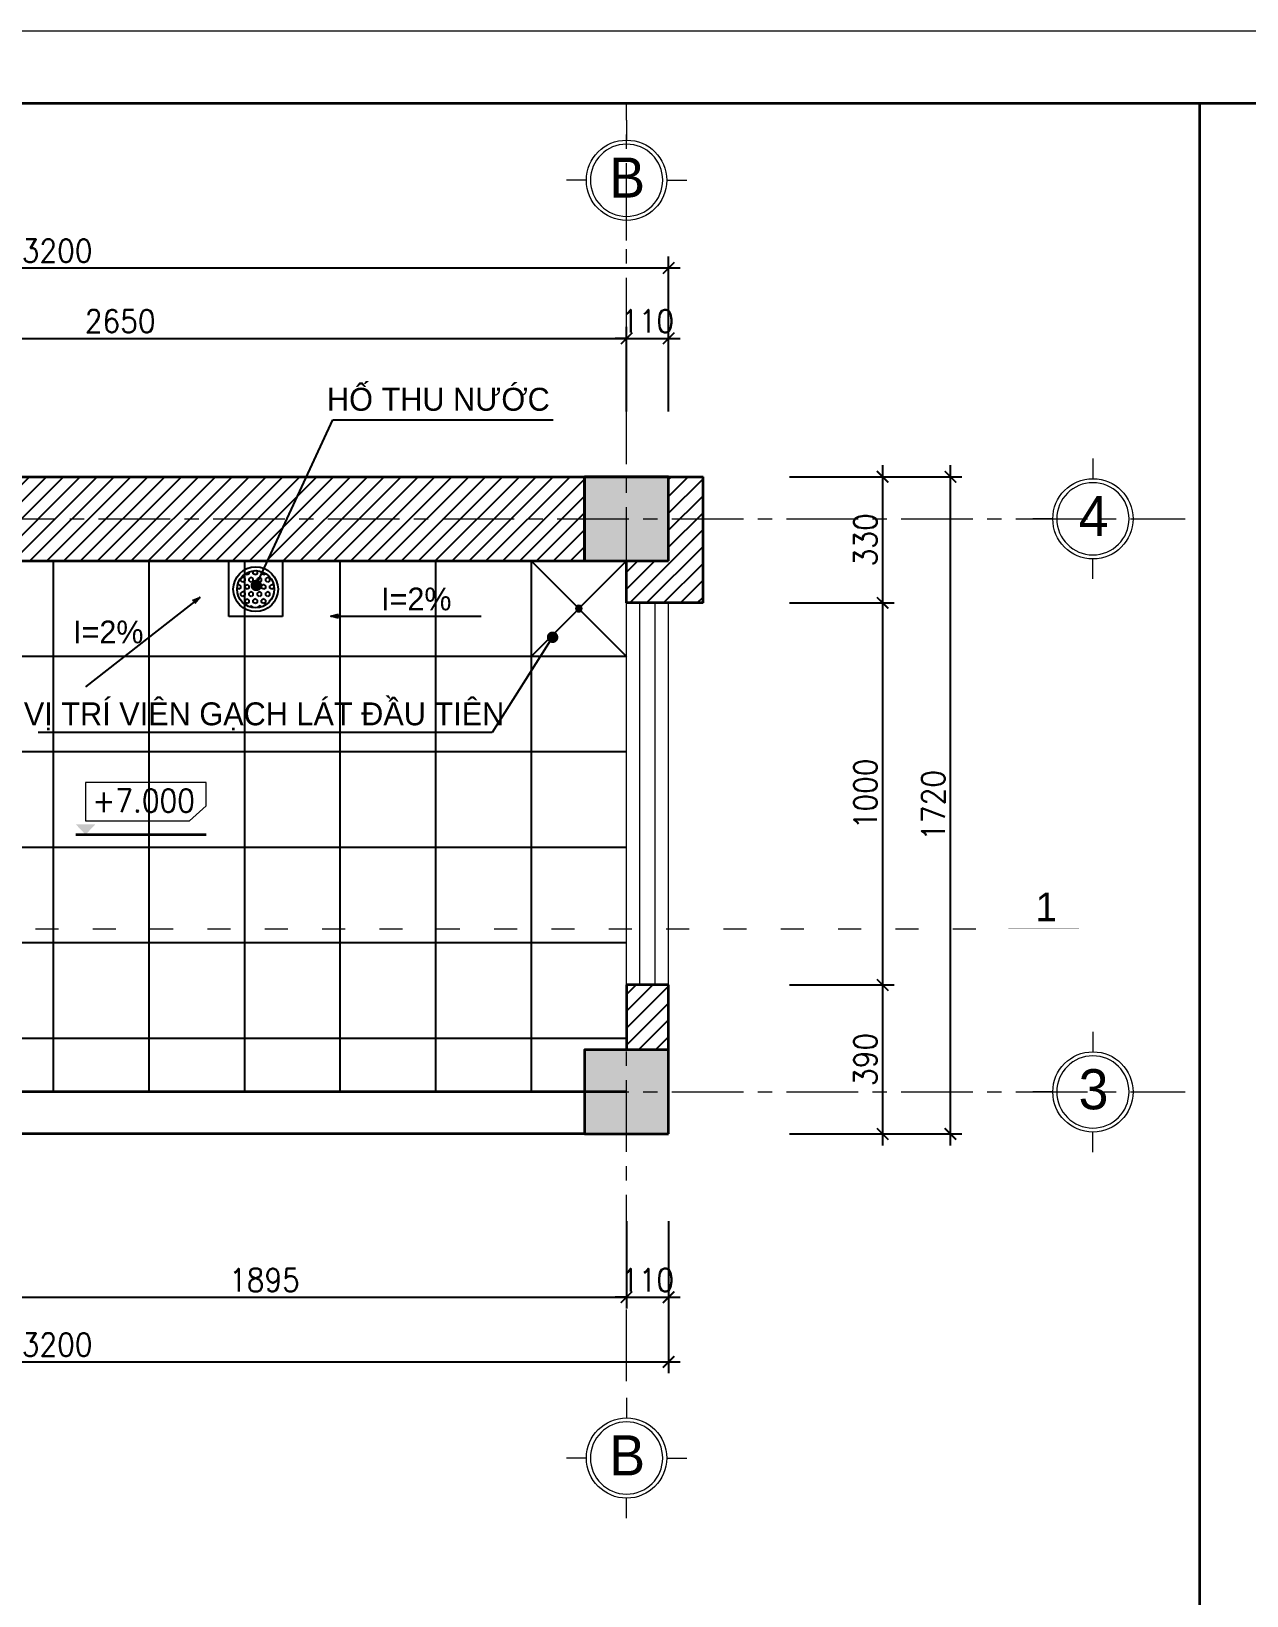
# Model space of a CAD drawing. Header units: millimetres. Extents: x -529782 to -142003, y -492574 to -273331.
# Drawn here: x -225202 to -222022, y -448418 to -444323 of the extents above; entities that cross this region are included whole.
import ezdxf
from ezdxf.enums import TextEntityAlignment as Align

# ---------------------------------------------------------------- set-up
doc = ezdxf.new("R2010")
doc.units = ezdxf.units.MM
doc.header["$LTSCALE"] = 500
doc.header["$MEASUREMENT"] = 0
doc.header["$PDMODE"] = 3
doc.linetypes.add('ACAD_ISO03W100', pattern=[30, 12, -18])
doc.linetypes.add('CENTER', pattern=[2, 1.25, -0.25, 0.25, -0.25])
doc.layers.get('0').update_dxf_attribs({"linetype": 'CONTINUOUS', "lineweight": 13})
doc.layers.get('Defpoints').update_dxf_attribs({"color": 255, "linetype": 'CONTINUOUS', "lineweight": 13})
for name, color, linetype, lineweight in [('1.cat 30', 30, 'CONTINUOUS', 35), ('1.cot', 2, 'CONTINUOUS', 35), ('2.thay 145', 145, 'CONTINUOUS', 18), ('3.manh 08', 8, 'CONTINUOUS', 9), ('7.tim 67', 67, 'CENTER', 9), ('8.vat lieu 08', 8, 'CONTINUOUS', 5), ('9.text \xad white', 7, 'CONTINUOUS', 15), ('CA.dim 08', 251, 'CONTINUOUS', 13), ('CA.thay 145', 145, 'CONTINUOUS', 18), ('Dim', 145, 'CONTINUOUS', 15), ('noithat', 15, 'CONTINUOUS', 9)]:
    doc.layers.add(name, color=color, linetype=linetype, lineweight=lineweight)
for name, color, linetype in [('Furniture', 155, 'CONTINUOUS'), ('HACH', 250, 'CONTINUOUS'), ('TEXT', 3, 'CONTINUOUS'), ('THAY', 7, 'CONTINUOUS')]:
    doc.layers.add(name, color=color, linetype=linetype)
doc.styles.add('CA.JSC1', font='')
doc.styles.add('K2', font='')
doc.styles.get("Standard").update_dxf_attribs({"font": 'txt.shx', "width": 0.9})
doc.styles.add('VnAvantH', font='')
doc.styles.get('CA.JSC1').set_extended_font_data('.VnAvantH')
doc.styles.get('K2').set_extended_font_data('.VnTeknicalH')
doc.styles.get('VnAvantH').set_extended_font_data('.VnAvantH')
doc.dimstyles.new('CA 20', dxfattribs={"dimscale": 0, "dimtxt": 35, "dimasz": 20, "dimexe": 20, "dimexo": 0, "dimgap": 10, "dimtad": 1, "dimdec": 0, "dimzin": 0, "dimdsep": 46, "dimtxsty": 'Standard', "dimblk": 'ARCHTICK', "dimcen": 0.09, "dimdle": 20, "dimclrd": 256, "dimclre": 256, "dimclrt": 7, "dimadec": 0, "dimazin": 0, "dimtfac": 1, "dimtdec": 0, "dimtix": 1, "dimtmove": 2, "dimatfit": 3, "dimldrblk": 'DOT', "dimfxl": 1, "dimtolj": 1, "dimtzin": 0, "dimarcsym": 0})
doc.dimstyles.new('CA 30', dxfattribs={"dimscale": 0, "dimtxt": 60, "dimasz": 30, "dimexe": 30, "dimexo": 0, "dimgap": 15, "dimtad": 1, "dimdec": 0, "dimzin": 0, "dimdsep": 46, "dimtxsty": 'Standard', "dimblk": 'ARCHTICK', "dimcen": 0.09, "dimdle": 30, "dimclrd": 256, "dimclre": 256, "dimclrt": 7, "dimadec": 0, "dimazin": 0, "dimtfac": 1, "dimtdec": 0, "dimtix": 1, "dimtmove": 2, "dimatfit": 3, "dimldrblk": 'DOT', "dimfxl": 1, "dimtolj": 1, "dimtzin": 0, "dimarcsym": 0})
pattern_1 = [(45, (-55910.90167481051, -65519.82577009272), (-22.09708691207961, 22.09708691207961), [])]

# ---------------------------------------------------------------- blocks, each defined once
blk = doc.blocks.new('_ArchTick')
at = {"color": 1, "linetype": 'ByBlock', "const_width": 0.150000081}
blk.add_lwpolyline([(-0.5000002699998731, -0.5000002699998731), (0.5000002699998731, 0.5000002699998731)], dxfattribs=at)
blk = doc.blocks.new('A$C6AE226AE')
at = {"layer": 'Furniture'}
for p, q in [((1.615978544577956e-05, 140.9872102633672), (145.975153458261, 140.9872102633672)), ((1.615978544577956e-05, -1.302789314649999e-06), (1.615978544577956e-05, 140.9872102633672)), ((145.975153458261, 140.9872102633672), (145.975153458261, -1.302789314649999e-06)), ((24.67075851532718, 76.66523210458536), (27.79575851532718, 82.07789087823812)), ((27.79576113587609, 82.07789081490637), (25.53731545888877, 85.98963347357949)), ((34.04575851532718, 92.90320842554365), (37.17075851532718, 98.31586719919642)), ((37.17076113821167, 87.49054958990791), (34.04576113821167, 92.90320836356068)), ((37.17075988043507, 98.31586943968796), (43.42075988043507, 98.31586943968796)), ((37.17075988043507, 87.4905518896885), (43.42075988043507, 87.4905518896885)), ((42.09876542781421, 109.1411869896874), (43.42075988043507, 109.1411869896874)), ((43.42075851532718, 109.1411847465019), (44.36195536423838, 110.7713855087413)), ((46.54576114054362, 92.90320836490855), (43.42076114054362, 98.31586713856132)), ((43.42075851765912, 87.49054965054484), (46.54575851765912, 92.9032084241976)), ((52.79575851765912, 103.7285259715031), (55.92075851765912, 109.1411847451559)), ((55.9207611428792, 98.31586713990873), (52.7957611428792, 103.7285259135615)), ((52.79575851999471, 82.0778908755442), (55.92075851999471, 87.49054964919696)), ((55.92076114054362, 76.66523204395025), (52.79576114054362, 82.07789081760302)), ((55.92075988043507, 109.1411869896874), (62.17075988043507, 109.1411869896874)), ((55.92075988043507, 98.31586943968796), (62.17075988043507, 98.31586943968796)), ((55.92075988043507, 87.4905518896885), (62.17075988043507, 87.4905518896885)), ((65.29576114521115, 103.7285259149076), (62.17076114521115, 109.1411846885603)), ((62.17075851999471, 98.3158671965025), (65.2957585199947, 103.7285259701553)), ((65.2957611428792, 82.07789081895044), (62.1707611428792, 87.4905495926032)), ((62.17075852232665, 76.66523210054447), (65.29575852232665, 82.07789087419724)), ((71.5457585199947, 114.5538435174608), (74.15947862416215, 119.0809395346432)), ((74.67076114754309, 109.1411846899073), (71.54576114754309, 114.55384346356)), ((71.54575852232665, 92.90320842150277), (74.67075852232665, 98.31586719515553)), ((74.67076114521115, 87.49054959394925), (71.54576114521115, 92.90320836760202)), ((74.67075988043507, 109.1411869896874), (80.92075988043507, 109.1411869896874)), ((74.67075988043507, 98.31586943968796), (80.92075988043507, 98.31586943968796)), ((74.67075988043507, 87.4905518896885), (80.92075988043507, 87.4905518896885)), ((80.92075852232665, 109.1411847424611), (84.04575852232665, 114.5538435161138)), ((84.04576114754309, 92.90320836894898), (80.92076114754309, 98.31586714260175)), ((80.9207585246586, 87.49054964650259), (84.0457585246586, 92.90320842015535)), ((84.04576114987867, 114.5538434649079), (82.04330597353692, 118.0221975702098)), ((90.2957585246586, 103.7285259674609), (93.4207585246586, 109.1411847411136)), ((93.42076114987867, 98.31586714394962), (90.29576114987867, 103.7285259176024)), ((90.29575852699782, 82.0778908715024), (93.42075852699782, 87.49054964515517)), ((93.42076114754309, 76.66523204799068), (90.29576114754309, 82.07789082164345)), ((93.42075988043507, 109.1411869896874), (99.67075988043507, 109.1411869896874)), ((93.42075988043507, 98.31586943968796), (99.67075988043507, 98.31586943968796)), ((93.42075988043507, 87.4905518896885), (99.67075988043507, 87.4905518896885)), ((102.7957611522106, 103.7285259189498), (99.67076115221062, 109.1411846926026)), ((99.67075852699782, 98.3158671924607), (102.7957585269978, 103.7285259661135)), ((102.7957611498787, 82.07789082299132), (99.67076114987867, 87.49054959664409)), ((99.67075852932612, 76.66523209650359), (102.7957585293261, 82.07789087015635)), ((109.0457585293261, 92.90320841746188), (111.8901073950983, 97.82976516742883)), ((112.1707611522106, 87.4905495979915), (109.0457611522106, 92.90320837164427)), ((112.1707598804351, 87.4905518896885), (117.2287820203601, 87.4905518896885)), ((23.23027777109382, 65.83991678968778), (24.67075988043507, 65.83991678968778)), ((23.3981182137577, 76.66523433968723), (24.67075988043507, 76.66523433968723)), ((27.79576113354415, 60.42725571894925), (24.67076113354415, 65.83991449260202)), ((25.22604842218789, 55.97638733620079), (27.79575851765912, 60.42725578228101)), ((34.04575851765912, 71.25257332958654), (37.17075851765912, 76.6652321032393)), ((37.17076113587609, 65.83991449394807), (34.04576113587609, 71.25257326760084)), ((34.04575851999471, 49.60193823362761), (37.17075851999471, 55.01459700728037)), ((37.17076113354415, 44.18927939799096), (34.04576113354415, 49.60193817164372)), ((37.17075988043507, 76.66523433968723), (43.42075988043507, 76.66523433968723)), ((37.17075988043507, 65.83991678968778), (43.42075988043507, 65.83991678968778)), ((37.17075988043507, 55.01459923968832), (43.42075988043507, 55.01459923968832)), ((37.17075988043507, 44.18928168968887), (43.42075988043507, 44.18928168968887)), ((46.54576113821167, 71.25257326894962), (43.42076113821167, 76.66523204260238)), ((43.42075851999471, 65.8399145545859), (46.54575851999471, 71.25257332823867)), ((46.54576113587609, 49.60193817298978), (43.42076113587609, 55.01459694664254)), ((43.42075852232665, 44.18927945862788), (46.54575852232665, 49.60193823228065)), ((52.79575852232665, 60.42725577958618), (55.92075852232665, 65.83991455323894)), ((55.92076113821167, 55.01459694799132), (52.79576113821167, 60.42725572164409)), ((52.79575852465859, 38.7766206836277), (55.92075852465859, 44.18927945728046)), ((55.92075988043507, 76.66523433968723), (62.17075988043507, 76.66523433968723)), ((55.92075988043507, 65.83991678968778), (62.17075988043507, 65.83991678968778)), ((55.92075988043507, 55.01459923968832), (62.17075988043507, 55.01459923968832)), ((55.92075988043507, 44.18928168968887), (62.17075988043507, 44.18928168968887)), ((65.29576114054362, 60.42725572299196), (62.17076114054362, 65.83991449664472)), ((62.17075852465859, 55.01459700458599), (65.2957585246586, 60.42725577823876)), ((65.29576113821167, 38.77662062703303), (62.17076113821167, 44.18927940068579)), ((71.5457585246586, 71.25257332554429), (74.6707585246586, 76.66523209919706)), ((74.6707611428792, 65.83991449799214), (71.5457611428792, 71.2525732716449)), ((71.54575852699782, 49.60193822958581), (74.67075852699782, 55.01459700323858)), ((74.67076114054362, 44.18927940203366), (71.54576114054362, 49.60193817568643)), ((74.67075988043507, 76.66523433968723), (80.92075988043507, 76.66523433968723)), ((74.67075988043507, 65.83991678968778), (80.92075988043507, 65.83991678968778)), ((74.67075988043507, 55.01459923968832), (80.92075988043507, 55.01459923968832)), ((74.67075988043507, 44.18928168968887), (80.92075988043507, 44.18928168968887)), ((84.04576114521115, 71.25257327299096), (80.92076114521115, 76.66523204664372)), ((80.92075852699782, 65.83991455054411), (84.04575852699782, 71.25257332419687)), ((84.0457611428792, 49.60193817703384), (80.9207611428792, 55.01459695068661)), ((80.92075852932612, 44.18927945458699), (84.04575852932612, 49.60193822823976)), ((90.29575852932612, 60.42725577554529), (93.42075852932612, 65.83991454919806)), ((93.42076114521115, 55.01459695203266), (90.29576114521115, 60.42725572568543)), ((90.2957585316617, 38.7766206795859), (93.4207585316617, 44.18927945323867)), ((93.42075988043507, 76.66523433968723), (99.67075988043507, 76.66523433968723)), ((93.42075988043507, 65.83991678968778), (99.67075988043507, 65.83991678968778)), ((93.42075988043507, 55.01459923968832), (99.67075988043507, 55.01459923968832)), ((93.42075988043507, 44.18928168968887), (99.67075988043507, 44.18928168968887)), ((102.7957611475431, 60.42725572703239), (99.67076114754309, 65.83991450068515)), ((99.6707585316617, 55.0145970005442), (102.7957585316617, 60.42725577419696)), ((102.7957611452111, 38.77662063107437), (99.67076114521115, 44.18927940472713)), ((109.0457585316617, 71.2525733215025), (112.1707585316617, 76.66523209515526)), ((112.1707611498787, 65.83991450203303), (109.0457611498787, 71.25257327568579)), ((109.0457585339936, 49.60193822554447), (112.1707585339936, 55.01459699919724)), ((112.1707611475431, 44.18927940607409), (109.0457611475431, 49.60193817972686)), ((112.1707598804351, 76.66523433968723), (118.4207598804351, 76.66523433968723)), ((112.1707598804351, 65.83991678968778), (118.4207598804351, 65.83991678968778)), ((112.1707598804351, 55.01459923968832), (117.7596429592559, 55.01459923968832)), ((112.1707598804351, 44.18928168968887), (112.5594892210393, 44.18928168968887)), ((120.1930389306581, 73.59555689329136), (118.4207611522106, 76.66523205068597)), ((118.4207585339936, 65.83991454650277), (120.2694843120116, 69.04200152329076)), ((40.23575319396332, 33.3639641396876), (43.42075988043507, 33.3639641396876)), ((45.75098978014285, 29.32788744152094), (43.42076113354415, 33.36396185068543)), ((55.92076113587609, 33.36396185203148), (52.79576113587609, 38.77662062568425)), ((55.92075988043507, 33.3639641396876), (62.17075988043507, 33.3639641396876)), ((62.17075852699782, 33.36396190862752), (65.29575852699782, 38.77662068228028)), ((71.54575852932612, 27.9513031336287), (74.67075852932612, 33.36396190728146)), ((74.67076113821167, 22.53864430607473), (71.54576113821167, 27.9513030797275)), ((74.67075988043507, 33.3639641396876), (80.92075988043507, 33.3639641396876)), ((74.67075988043507, 22.53864658968814), (79.74245503910424, 22.53864658968814)), ((84.04576114054362, 27.95130308107537), (80.92076114054362, 33.36396185472813)), ((81.05990575484611, 22.77965441891502), (84.0457585316617, 27.95130313228037)), ((93.4207611428792, 33.36396185607555), (90.2957611428792, 38.77662062972831)), ((93.42075988043507, 33.3639641396876), (99.67075988043507, 33.3639641396876)), ((99.67075853399365, 33.36396190458618), (102.7957585339936, 38.77662067823894)), ((145.975153458261, -1.302789314649999e-06), (1.615978544577956e-05, -1.302789314649999e-06))]:
    blk.add_line(p, q, dxfattribs=at)
for radius in [58.63567904508899, 48.64260077431322]:
    blk.add_circle((71.64883454011579, 70.5031742878491), radius, dxfattribs=at)
blk = doc.blocks.new('khung co loan')
at = {"layer": '1.cat 30'}
blk.add_lwpolyline([(1158.281703106128, -14553.47590842255), (1158.281703106128, -303.4759079545038), (20658.28170374641, -303.4759079545038), (20658.28170374641, -14553.47590842255)], close=True, dxfattribs=at)
blk.add_lwpolyline([(18298.08122972515, -303.4759079552605), (18298.08122972515, -14553.47590842255)], dxfattribs=at)
at = {"layer": '3.manh 08'}
blk.add_lwpolyline([(0, -14850.00000048772), (21000.00000000023, -14850.00000048772), (21000.00000000023, -4.877219907939434e-07), (0, -4.877219907939434e-07)], close=True, dxfattribs=at)
blk = doc.blocks.new('A$C41BA5761')
at = {"layer": '2.thay 145'}
blk.add_lwpolyline([(839.9994073519047, 524.9998310285737, -3898660.642287513), (839.9994073521084, 525.0001542164828, 1.154242490888426e-06), (839.9994073524431, 524.9999926225864, 1.154242490888426e-06)], format="xyb", dxfattribs=at)
at = {"layer": '3.manh 08'}
for p, q in [((524.9994049160159, 1050.000159478077), (524.9994049160159, 875.0001713204256)), ((174.9994048396911, 525.0001523148676), (-0.000583361616008915, 525.0001523148676)), ((874.9994049923262, 525.0001523148676), (1049.999393193633, 525.0001523148676)), ((524.9994049160159, 0.0001831847475841641), (524.9994049160159, 175.000171342399))]:
    blk.add_line(p, q, dxfattribs=at)
blk.add_arc((524.9994049160159, 525.0001713313977), 349.9999999890093, 359.9999968883953, 359.9999381014106, dxfattribs=at)
blk = doc.blocks.new('*D802')
at = {"layer": 'CA.dim 08', "lineweight": -2, "transparency": 16777216}
for p, q in [((-226324.3461916135, -445126.8100952004), (-223614.3461916136, -445126.8100952004)), ((-226294.3461916135, -445317.8060453645), (-226294.3461916135, -445096.8100952004)), ((-223644.3461916136, -445317.8060453645), (-223644.3461916136, -445096.8100952004))]:
    blk.add_line(p, q, dxfattribs=at)
at = {"layer": 'Defpoints', "color": 0, "transparency": 16777216}
for p in [(-223644.3461916136, -445126.8100952004), (-226294.3461916135, -445317.8060453645), (-223644.3461916136, -445317.8060453645)]:
    blk.add_point(p, dxfattribs=at)
at = {"layer": 'CA.dim 08', "lineweight": -2, "transparency": 16777216, "xscale": 30, "yscale": 30, "zscale": 30, "rotation": 180}
blk.add_blockref('_ArchTick', (-226294.3461916135, -445126.8100952004), dxfattribs=at)
at = {"layer": 'CA.dim 08', "lineweight": -2, "transparency": 16777216, "xscale": 30, "yscale": 30, "zscale": 30}
blk.add_blockref('_ArchTick', (-223644.3461916136, -445126.8100952004), dxfattribs=at)
at = {"layer": 'CA.dim 08', "color": 7, "transparency": 16777216, "insert": (-224969.3461916135, -445081.8100952004), "char_height": 60, "attachment_point": 5}
blk.add_mtext('\\A1;2650', dxfattribs=at)
blk = doc.blocks.new('_DOT')
at = {"color": 1, "linetype": 'ByBlock'}
blk.add_line((-0.5, 0), (-1, 0), dxfattribs=at)
at = {"color": 1, "linetype": 'ByBlock', "const_width": 0.5}
blk.add_lwpolyline([(-0.25, 0, 1), (0.25, 0, 1)], format="xyb", close=True, dxfattribs=at)
blk = doc.blocks.new('DOT')
at = {"layer": 'THAY', "color": 0, "linetype": 'ByBlock'}
blk.add_line((-0.5, 0), (-1, 0), dxfattribs=at)
at = {"layer": 'THAY', "color": 0, "linetype": 'ByBlock', "const_width": 0.5}
blk.add_lwpolyline([(-0.25, 0, 1), (0.25, 0, 1)], format="xyb", close=True, dxfattribs=at)
blk = doc.blocks.new('*D803')
at = {"layer": 'CA.dim 08', "lineweight": -2, "transparency": 16777216}
for p, q in [((-223644.3461916136, -445126.8100952004), (-223674.3461916136, -445126.8100952004)), ((-223644.3461916136, -445317.8060453645), (-223644.3461916136, -445096.8100952004)), ((-223644.3461916136, -445126.8100952004), (-223534.3461916136, -445126.8100952004)), ((-223534.3461916136, -445317.8060453645), (-223534.3461916136, -445096.8100952004)), ((-223534.3461916136, -445126.8100952004), (-223504.3461916136, -445126.8100952004))]:
    blk.add_line(p, q, dxfattribs=at)
at = {"layer": 'Defpoints', "color": 0, "transparency": 16777216}
for p in [(-223534.3461916136, -445126.8100952004), (-223644.3461916136, -445317.8060453645), (-223534.3461916136, -445317.8060453645)]:
    blk.add_point(p, dxfattribs=at)
at = {"layer": 'CA.dim 08', "lineweight": -2, "transparency": 16777216, "xscale": 30, "yscale": 30, "zscale": 30}
blk.add_blockref('_ArchTick', (-223644.3461916136, -445126.8100952004), dxfattribs=at)
at = {"layer": 'CA.dim 08', "lineweight": -2, "transparency": 16777216, "xscale": 30, "yscale": 30, "zscale": 30, "rotation": 180}
blk.add_blockref('_ArchTick', (-223534.3461916136, -445126.8100952004), dxfattribs=at)
at = {"layer": 'CA.dim 08', "color": 7, "transparency": 16777216, "insert": (-223589.3461916136, -445081.8100952004), "char_height": 60, "attachment_point": 5}
blk.add_mtext('\\A1;110', dxfattribs=at)
blk = doc.blocks.new('*D804')
at = {"layer": 'CA.dim 08', "lineweight": -2, "transparency": 16777216}
for p, q in [((-226734.3461916135, -445317.8060453645), (-226734.3461916135, -444912.6217717526)), ((-223534.3461916136, -445317.8060453645), (-223534.3461916136, -444912.6217717526)), ((-226764.3461916135, -444942.6217717526), (-223504.3461916136, -444942.6217717526))]:
    blk.add_line(p, q, dxfattribs=at)
at = {"layer": 'Defpoints', "color": 0, "transparency": 16777216}
for p in [(-223534.3461916136, -444942.6217717526), (-226734.3461916135, -445317.8060453645), (-223534.3461916136, -445317.8060453645)]:
    blk.add_point(p, dxfattribs=at)
at = {"layer": 'CA.dim 08', "lineweight": -2, "transparency": 16777216, "xscale": 30, "yscale": 30, "zscale": 30, "rotation": 180}
blk.add_blockref('_ArchTick', (-226734.3461916135, -444942.6217717526), dxfattribs=at)
at = {"layer": 'CA.dim 08', "lineweight": -2, "transparency": 16777216, "xscale": 30, "yscale": 30, "zscale": 30}
blk.add_blockref('_ArchTick', (-223534.3461916136, -444942.6217717526), dxfattribs=at)
at = {"layer": 'CA.dim 08', "color": 7, "transparency": 16777216, "insert": (-225134.3461916136, -444897.6217717526), "char_height": 60, "attachment_point": 5}
blk.add_mtext('\\A1;3200', dxfattribs=at)
blk = doc.blocks.new('*D810')
at = {"layer": 'CA.dim 08', "lineweight": -2, "transparency": 16777216}
for p, q in [((-222974.3535576124, -445459.0425748246), (-222974.3535576124, -445849.0425748246)), ((-223218.0290194439, -445489.0425748246), (-222944.3535576124, -445489.0425748246)), ((-223218.0290194439, -445819.0425748246), (-222944.3535576124, -445819.0425748246))]:
    blk.add_line(p, q, dxfattribs=at)
at = {"layer": 'Defpoints', "color": 0, "transparency": 16777216}
for p in [(-223218.0290194439, -445489.0425748246), (-223218.0290194439, -445819.0425748246), (-222974.3535576124, -445819.0425748246)]:
    blk.add_point(p, dxfattribs=at)
at = {"layer": 'CA.dim 08', "lineweight": -2, "transparency": 16777216, "xscale": 30, "yscale": 30, "zscale": 30}
for p, rotation in [((-222974.3535576124, -445489.0425748246), 90), ((-222974.3535576124, -445819.0425748246), 270)]:
    blk.add_blockref('_ArchTick', p, dxfattribs=dict(at, rotation=rotation))
at = {"layer": 'CA.dim 08', "color": 7, "transparency": 16777216, "insert": (-223019.3535576125, -445654.0425748245), "char_height": 60, "attachment_point": 5, "rotation": 90}
blk.add_mtext('\\A1;330', dxfattribs=at)
blk = doc.blocks.new('*D811')
at = {"layer": 'CA.dim 08', "lineweight": -2, "transparency": 16777216}
for p, q in [((-222974.3535576124, -445789.0425748246), (-222974.3535576124, -446849.0425748246)), ((-223218.0290194439, -445819.0425748246), (-222944.3535576124, -445819.0425748246)), ((-223218.0290194439, -446819.0425748246), (-222944.3535576124, -446819.0425748246))]:
    blk.add_line(p, q, dxfattribs=at)
at = {"layer": 'Defpoints', "color": 0, "transparency": 16777216}
for p in [(-223218.0290194439, -445819.0425748246), (-223218.0290194439, -446819.0425748246), (-222974.3535576124, -446819.0425748246)]:
    blk.add_point(p, dxfattribs=at)
at = {"layer": 'CA.dim 08', "lineweight": -2, "transparency": 16777216, "xscale": 30, "yscale": 30, "zscale": 30}
for p, rotation in [((-222974.3535576124, -445819.0425748246), 90), ((-222974.3535576124, -446819.0425748246), 270)]:
    blk.add_blockref('_ArchTick', p, dxfattribs=dict(at, rotation=rotation))
at = {"layer": 'CA.dim 08', "color": 7, "transparency": 16777216, "insert": (-223019.3535576124, -446319.0425748245), "char_height": 60, "attachment_point": 5, "rotation": 90}
blk.add_mtext('\\A1;1000', dxfattribs=at)
blk = doc.blocks.new('*D812')
at = {"layer": 'CA.dim 08', "lineweight": -2, "transparency": 16777216}
for p, q in [((-222974.3535576124, -446789.0425748246), (-222974.3535576124, -447239.0425748246)), ((-223218.0290194439, -446819.0425748246), (-222944.3535576124, -446819.0425748246)), ((-223218.0290194439, -447209.0425748246), (-222944.3535576124, -447209.0425748246))]:
    blk.add_line(p, q, dxfattribs=at)
at = {"layer": 'Defpoints', "color": 0, "transparency": 16777216}
for p in [(-223218.0290194439, -446819.0425748246), (-223218.0290194439, -447209.0425748246), (-222974.3535576124, -447209.0425748246)]:
    blk.add_point(p, dxfattribs=at)
at = {"layer": 'CA.dim 08', "lineweight": -2, "transparency": 16777216, "xscale": 30, "yscale": 30, "zscale": 30}
for p, rotation in [((-222974.3535576124, -446819.0425748246), 90), ((-222974.3535576124, -447209.0425748246), 270)]:
    blk.add_blockref('_ArchTick', p, dxfattribs=dict(at, rotation=rotation))
at = {"layer": 'CA.dim 08', "color": 7, "transparency": 16777216, "insert": (-223019.3535576124, -447014.0425748245), "char_height": 60, "attachment_point": 5, "rotation": 90}
blk.add_mtext('\\A1;390', dxfattribs=at)
blk = doc.blocks.new('*D813')
at = {"layer": 'CA.dim 08', "lineweight": -2, "transparency": 16777216}
for p, q in [((-222796.9119094209, -447239.0425748246), (-222796.9119094209, -445459.0425748246)), ((-223218.0290194439, -445489.0425748246), (-222766.9119094209, -445489.0425748246)), ((-223218.0290194439, -447209.0425748246), (-222766.9119094209, -447209.0425748246))]:
    blk.add_line(p, q, dxfattribs=at)
at = {"layer": 'Defpoints', "color": 0, "transparency": 16777216}
for p in [(-223218.0290194439, -445489.0425748246), (-222796.9119094209, -445489.0425748246), (-223218.0290194439, -447209.0425748246)]:
    blk.add_point(p, dxfattribs=at)
at = {"layer": 'CA.dim 08', "lineweight": -2, "transparency": 16777216, "xscale": 30, "yscale": 30, "zscale": 30}
for p, rotation in [((-222796.9119094209, -445489.0425748246), 90), ((-222796.9119094209, -447209.0425748246), 270)]:
    blk.add_blockref('_ArchTick', p, dxfattribs=dict(at, rotation=rotation))
at = {"layer": 'CA.dim 08', "color": 7, "transparency": 16777216, "insert": (-222841.9119094209, -446349.0425748245), "char_height": 60, "attachment_point": 5, "rotation": 90}
blk.add_mtext('\\A1;1720', dxfattribs=at)
blk = doc.blocks.new('*D817')
at = {"layer": 'CA.dim 08', "lineweight": -2, "transparency": 16777216}
for p, q in [((-225539.3461916135, -447437.3966474356), (-225539.3461916135, -447666.1770878966)), ((-223644.3461916136, -447437.3966474356), (-223644.3461916136, -447666.1770878966)), ((-225569.3461916135, -447636.1770878966), (-223614.3461916136, -447636.1770878966))]:
    blk.add_line(p, q, dxfattribs=at)
at = {"layer": 'Defpoints', "color": 0, "transparency": 16777216}
for p in [(-225539.3461916135, -447437.3966474356), (-223644.3461916136, -447437.3966474356), (-223644.3461916136, -447636.1770878966)]:
    blk.add_point(p, dxfattribs=at)
at = {"layer": 'CA.dim 08', "lineweight": -2, "transparency": 16777216, "xscale": 30, "yscale": 30, "zscale": 30, "rotation": 180}
blk.add_blockref('_ArchTick', (-225539.3461916135, -447636.1770878966), dxfattribs=at)
at = {"layer": 'CA.dim 08', "lineweight": -2, "transparency": 16777216, "xscale": 30, "yscale": 30, "zscale": 30}
blk.add_blockref('_ArchTick', (-223644.3461916136, -447636.1770878966), dxfattribs=at)
at = {"layer": 'CA.dim 08', "color": 7, "transparency": 16777216, "insert": (-224591.8461916135, -447591.1770878966), "char_height": 60, "attachment_point": 5}
blk.add_mtext('\\A1;1895', dxfattribs=at)
blk = doc.blocks.new('*D818')
at = {"layer": 'CA.dim 08', "lineweight": -2, "transparency": 16777216}
for p, q in [((-223644.3461916136, -447437.3966474356), (-223644.3461916136, -447666.1770878966)), ((-223534.3461916135, -447437.3966474356), (-223534.3461916135, -447666.1770878966)), ((-223644.3461916136, -447636.1770878966), (-223674.3461916136, -447636.1770878966)), ((-223644.3461916136, -447636.1770878966), (-223534.3461916135, -447636.1770878966)), ((-223534.3461916135, -447636.1770878966), (-223504.3461916135, -447636.1770878966))]:
    blk.add_line(p, q, dxfattribs=at)
at = {"layer": 'Defpoints', "color": 0, "transparency": 16777216}
for p in [(-223644.3461916136, -447437.3966474356), (-223534.3461916135, -447437.3966474356), (-223534.3461916135, -447636.1770878966)]:
    blk.add_point(p, dxfattribs=at)
at = {"layer": 'CA.dim 08', "lineweight": -2, "transparency": 16777216, "xscale": 30, "yscale": 30, "zscale": 30}
blk.add_blockref('_ArchTick', (-223644.3461916136, -447636.1770878966), dxfattribs=at)
at = {"layer": 'CA.dim 08', "lineweight": -2, "transparency": 16777216, "xscale": 30, "yscale": 30, "zscale": 30, "rotation": 180}
blk.add_blockref('_ArchTick', (-223534.3461916135, -447636.1770878966), dxfattribs=at)
at = {"layer": 'CA.dim 08', "color": 7, "transparency": 16777216, "insert": (-223589.3461916135, -447591.1770878966), "char_height": 60, "attachment_point": 5}
blk.add_mtext('\\A1;110', dxfattribs=at)
blk = doc.blocks.new('*D819')
at = {"layer": 'CA.dim 08', "lineweight": -2, "transparency": 16777216}
for p, q in [((-226734.3461916135, -447437.3966474356), (-226734.3461916135, -447835.393499505)), ((-223534.3461916135, -447437.3966474356), (-223534.3461916135, -447835.393499505)), ((-226764.3461916135, -447805.393499505), (-223504.3461916135, -447805.393499505))]:
    blk.add_line(p, q, dxfattribs=at)
at = {"layer": 'Defpoints', "color": 0, "transparency": 16777216}
for p in [(-226734.3461916135, -447437.3966474356), (-223534.3461916135, -447437.3966474356), (-223534.3461916135, -447805.393499505)]:
    blk.add_point(p, dxfattribs=at)
at = {"layer": 'CA.dim 08', "lineweight": -2, "transparency": 16777216, "xscale": 30, "yscale": 30, "zscale": 30, "rotation": 180}
blk.add_blockref('_ArchTick', (-226734.3461916135, -447805.393499505), dxfattribs=at)
at = {"layer": 'CA.dim 08', "lineweight": -2, "transparency": 16777216, "xscale": 30, "yscale": 30, "zscale": 30}
blk.add_blockref('_ArchTick', (-223534.3461916135, -447805.393499505), dxfattribs=at)
at = {"layer": 'CA.dim 08', "color": 7, "transparency": 16777216, "insert": (-225134.3461916135, -447760.393499505), "char_height": 60, "attachment_point": 5}
blk.add_mtext('\\A1;3200', dxfattribs=at)
blk = doc.blocks.new('bb')
at = {"layer": 'Dim'}
h = blk.add_hatch(color=1, dxfattribs=at)
edge = h.paths.add_edge_path()
edge.add_arc((0, 1.164153218269348e-10), 29.40240353671466, 0, 360)
at = {"layer": 'Dim', "color": 1}
for points in [[(0, 1.164153218269348e-10, 0, 0, 0), (0, 583.9412965970114, 90, 0, 0), (0, 784.8739543722477, 0, 0, 0)], [(0, 1.164153218269348e-10, 0, 0, 0), (583.941296596895, 1.164153218269348e-10, 90, 0, 0), (784.8739543720149, 1.164153218269348e-10, 0, 0, 0)]]:
    blk.add_lwpolyline(points, format="xyseb", dxfattribs=at)
blk.add_circle((0, 1.164153218269348e-10), 29.40240353671466, dxfattribs=at)
blk = doc.blocks.new('ki hieu cost')
at = {"layer": '1.cat 30'}
blk.add_line((-119312.6479903211, -196389.5266377838), (-118175.9534743076, -196389.5266377837), dxfattribs=at)
at = {"layer": '3.manh 08'}
blk.add_lwpolyline([(-119227.225577535, -195933.8747298737), (-119227.225577535, -196268.1983629046), (-118320.4604987512, -196268.1983629046), (-118175.9534743076, -196138.8011558482), (-118175.9534743076, -195933.8747298737)], close=True, dxfattribs=at)
blk.add_solid([(-119312.6479903211, -196299.0221607631), (-119141.803164749, -196299.0221607631), (-119227.225577535, -196389.5266377839)], dxfattribs=at)

msp = doc.modelspace()

# ---------------------------------------------------------------- hatches: boundary and pattern name
at = {"layer": '1.cot'}
for points in [[(-223754.3461916136, -445489.0425748244), (-223754.3461916136, -445709.0425748244), (-223534.3461916136, -445709.0425748244), (-223534.3461916136, -445489.0425748244)], [(-223754.3461916135, -446989.0425748244), (-223754.3461916135, -447209.0425748244), (-223534.3461916135, -447209.0425748244), (-223534.3461916135, -446989.0425748244)]]:
    msp.add_hatch(color=256, dxfattribs=at).paths.add_polyline_path(points)
at = {"layer": 'HACH'}
h = msp.add_hatch(dxfattribs=at)
h.set_pattern_fill('ANSI31', color=256, scale=250, style=0)
h.set_pattern_definition(pattern_1)
h.paths.add_polyline_path([(-226734.3461916135, -445489.0425748244), (-226734.3461916135, -446989.0425748252), (-226624.3461916135, -446989.0425748252), (-226624.3461916135, -446084.0425748244), (-226294.3461916135, -446084.0425748244), (-226294.3461916135, -445709.0425748245), (-223754.3461916136, -445709.0425748243), (-223754.3461916136, -445489.0425748243)])
h.paths.add_polyline_path([(-226369.3461916134, -445709.0425748245), (-226624.3461916135, -445709.0425748243), (-226624.3461916135, -446009.0425748244), (-226369.3461916135, -446009.0425748244)], flags=17)
h = msp.add_hatch(dxfattribs=at)
h.set_pattern_fill('ANSI31', color=256, scale=250, style=0)
h.set_pattern_definition(pattern_1)
h.paths.add_polyline_path([(-223444.3461916135, -445489.0425748244), (-223534.3461916136, -445489.0425748245), (-223534.3461916136, -445709.0425748244), (-223644.3461916135, -445709.0425748244), (-223644.3461916135, -445819.0425748244), (-223444.3461916135, -445819.0425748244)])
h = msp.add_hatch(dxfattribs=at)
h.set_pattern_fill('ANSI31', color=256, scale=250, style=0)
h.set_pattern_definition(pattern_1)
h.paths.add_polyline_path([(-223534.3461916135, -446819.0425748245), (-223644.3461916135, -446819.0425748245), (-223644.3461916135, -446989.0425748245), (-223534.3461916135, -446989.0425748243)])

# ---------------------------------------------------------------- linework, layer by layer
at = {"layer": '1.cat 30'}
for p, q in [((-226734.3461916135, -445489.0425748244), (-223444.3461916135, -445489.0425748244)), ((-223754.3461916136, -445709.0425748245), (-223754.3461916136, -445489.0425748244)), ((-223534.3461916135, -445709.0425748243), (-223534.3461916136, -445489.0425748244)), ((-223444.3461916135, -445819.0425748244), (-223444.3461916135, -445489.0425748244)), ((-226294.3461916135, -445709.0425748244), (-223754.3461916136, -445709.0425748243)), ((-223644.3461916135, -445819.0425748244), (-223644.3461916135, -445709.0425748244)), ((-223444.3461916135, -445819.0425748244), (-223644.3461916135, -445819.0425748244)), ((-223534.3461916135, -446819.0425748244), (-223644.3461916135, -446819.0425748244)), ((-223644.3461916135, -446819.0425748244), (-223644.3461916135, -446989.0425748244)), ((-223534.3461916135, -446989.0425748244), (-223534.3461916135, -446819.0425748244)), ((-223644.3461916135, -447099.0425748244), (-225539.3461916135, -447099.0425748244)), ((-223754.3461916136, -447209.0425748245), (-225539.3461916135, -447209.0425748245))]:
    msp.add_line(p, q, dxfattribs=at)
at = {"layer": '1.cat 30', "const_width": 1.5}
msp.add_lwpolyline([(-222645.3770499532, -446672.179599963), (-222643.8770499532, -446672.179599963), (-222642.3770499532, -446672.179599963), (-222460.743790251, -446672.179599963)], dxfattribs=at)
at = {"layer": '1.cot'}
for points in [[(-223534.3461916136, -445709.0425748244), (-223534.3461916136, -445489.0425748244), (-223754.3461916136, -445489.0425748244), (-223754.3461916136, -445709.0425748244)], [(-223534.3461916135, -447209.0425748244), (-223534.3461916135, -446989.0425748244), (-223754.3461916135, -446989.0425748244), (-223754.3461916135, -447209.0425748244)]]:
    msp.add_lwpolyline(points, close=True, dxfattribs=at)
at = {"layer": '2.thay 145'}
for p, q in [((-223609.3461916135, -446819.0425748244), (-223609.3461916135, -445819.0425748244)), ((-223569.3461916135, -446819.0425748244), (-223569.3461916135, -445819.0425748244))]:
    msp.add_line(p, q, dxfattribs=at)
at = {"layer": '2.thay 145', "color": 1, "linetype": 'ACAD_ISO03W100', "ltscale": 0.01}
msp.add_line((-232390.8480635047, -446672.179599963), (-222645.3770499532, -446672.179599963), dxfattribs=at)
at = {"layer": '7.tim 67', "ltscale": 0.3}
for p, q in [((-223644.3461916136, -447855.7410832271), (-223644.3461916136, -444511.6063065617)), ((-232825.7287208755, -445599.0425748238), (-222182.5586053064, -445599.0425748238)), ((-232825.7287208754, -447099.0425748238), (-222182.5586053064, -447099.0425748238))]:
    msp.add_line(p, q, dxfattribs=at)
at = {"layer": 'CA.thay 145'}
for p, q in [((-223644.3461916135, -446989.0425748244), (-223644.3461916135, -445819.0425748244)), ((-223534.3461916135, -446989.0425748244), (-223534.3461916135, -445819.0425748244))]:
    msp.add_line(p, q, dxfattribs=at)
at = {"layer": 'HACH'}
for p, q in [((-225144.3461916139, -445709.0425748244), (-225144.3461916139, -447099.0425748245)), ((-224894.3461916138, -445709.0425748244), (-224894.3461916138, -447099.0425748245)), ((-224644.3461916138, -445709.0425748244), (-224644.3461916138, -447099.0425748245)), ((-224394.3461916137, -445709.0425748244), (-224394.3461916137, -447099.0425748245)), ((-224144.3461916136, -445709.0425748244), (-224144.3461916136, -447099.0425748245)), ((-223894.3461916136, -445709.0425748244), (-223894.3461916136, -447099.0425748245)), ((-223894.3461916136, -445709.0425748244), (-223644.3461916136, -445959.0425748244)), ((-223644.3461916135, -445709.0425748244), (-223894.3461916136, -445959.0425748244)), ((-223644.3461916136, -445959.0425748244), (-226294.3461916135, -445959.0425748244)), ((-223644.3461916136, -446209.0425748245), (-226624.3461916135, -446209.0425748245)), ((-223644.3461916136, -446459.0425748245), (-226624.3461916135, -446459.0425748245)), ((-223644.3461916136, -446709.0425748245), (-226624.3461916135, -446709.0425748245)), ((-223644.3461916136, -446959.0425748246), (-226624.3461916135, -446959.0425748246))]:
    msp.add_line(p, q, dxfattribs=at)

# ---------------------------------------------------------------- block references
at = {"layer": '2.thay 145'}
for name, p, xscale, yscale, zscale in [('khung co loan', (-233507.7554783012, -444323.1591949441), 0.6209623455069959, 0.6209623455069959, 0.6209623455069959), ('A$C41BA5761', (-223801.8460130822, -444870.5381592173), 0.2999999999883585, 0.2999999999883585, 0.2999999999883585), ('A$C41BA5761', (-222581.633440374, -445756.5426205122), 0.2999999999883585, 0.2999999999883585, 0.2999999999883585), ('ki hieu cost', (-189291.8399779139, -387508.8600075843), 0.2999999999883585, 0.2999999999883585, 0.2999999999883585), ('A$C41BA5761', (-222581.633440374, -447256.5426205122), 0.2999999999883585, 0.2999999999883585, 0.2999999999883585), ('A$C41BA5761', (-223801.8460130822, -448214.6729358826), 0.2999999999883585, 0.2999999999883585, 0.2999999999883585)]:
    msp.add_blockref(name, p, dxfattribs=dict(at, xscale=xscale, yscale=yscale, zscale=zscale))
at = {"layer": 'noithat', "color": 251, "rotation": 90}
msp.add_blockref('A$C6AE226AE', (-224544.3461929165, -445855.0177282826), dxfattribs=at)
at = {"layer": 'THAY', "xscale": -0.3015578525373712, "yscale": 0.3015578525373712, "zscale": 0.3015578525748047, "rotation": 90}
msp.add_blockref('bb', (-223769.3461916136, -445834.0425748245), dxfattribs=at)

# ---------------------------------------------------------------- texts
at = {"layer": '9.text \xad white', "style": 'CA.JSC1'}
for s, p in [('b', (-223642.6960016938, -444705.9881460894)), ('4', (-222422.4834289856, -445591.9926073842)), ('3', (-222422.4834289856, -447091.9926073842)), ('b', (-223642.6960016938, -448050.1229227546))]:
    msp.add_text(s, height=104.9999929200395, dxfattribs=at).set_placement(p, align=Align.MIDDLE)
at = {"layer": '9.text \xad white'}
for s, height, style, p in [('hè thu n\xadíc', 60, 'CA.JSC1', (-224428.3256517973, -445316.2647158066)), ('vÞ trÝ viªn g¹ch l¸t ®Çu tiªn', 60, 'CA.JSC1', (-225221.5277508349, -446139.4968025354)), ('1', 74.99999999967304, 'VnAvantH', (-222574.2116905305, -446652.2499605317))]:
    msp.add_text(s, height=height, dxfattribs=dict(at, style=style)).set_placement(p)
at = {"layer": '9.text \xad white', "lineweight": 100, "insert": (-225042.3034334405, -446306.7880038281), "char_height": 60, "width": 273.45, "attachment_point": 1}
msp.add_mtext('+7.000', dxfattribs=at)
at = {"layer": 'TEXT', "style": 'K2'}
for p in [(-224286.4820331004, -445838.7210770338), (-225092.4454415885, -445925.0222812861)]:
    msp.add_text('i=2%%%', height=59.62880000000001, dxfattribs=at).set_placement(p)

# ---------------------------------------------------------------- dimensions: what is measured, and where the dimension line sits
at = {"layer": 'CA.dim 08'}
for base, p1, p2, picture, middle in [((-223534.3461916136, -444942.6217717526), (-226734.3461916135, -445317.8060453645), (-223534.3461916136, -445317.8060453645), '*D804', (-225134.3461916136, -444897.6217717526)), ((-223644.3461916136, -445126.8100952004), (-226294.3461916135, -445317.8060453645), (-223644.3461916136, -445317.8060453645), '*D802', (-224969.3461916135, -445081.8100952004)), ((-223534.3461916136, -445126.8100952004), (-223644.3461916136, -445317.8060453645), (-223534.3461916136, -445317.8060453645), '*D803', (-223589.3461916136, -445081.8100952004)), ((-223534.3461916135, -447805.393499505), (-226734.3461916135, -447437.3966474356), (-223534.3461916135, -447437.3966474356), '*D819', (-225134.3461916135, -447760.393499505)), ((-223644.3461916136, -447636.1770878966), (-225539.3461916135, -447437.3966474356), (-223644.3461916136, -447437.3966474356), '*D817', (-224591.8461916135, -447591.1770878966)), ((-223534.3461916135, -447636.1770878966), (-223644.3461916136, -447437.3966474356), (-223534.3461916135, -447437.3966474356), '*D818', (-223589.3461916135, -447591.1770878966))]:
    dim = msp.add_linear_dim(base=base, p1=p1, p2=p2, dimstyle='CA 30', override={"dimscale": 1, "dimldrblk": 'DOT'}, dxfattribs=at)
    dim.commit()
    dim.dimension.update_dxf_attribs({"geometry": picture, "text_midpoint": middle})
for base, p1, p2, picture, middle in [((-222974.3535576124, -445819.0425748246), (-223218.0290194438, -445489.0425748244), (-223218.0290194438, -445819.0425748244), '*D810', (-223019.3535576125, -445654.0425748245)), ((-222796.9119094209, -445489.0425748246), (-223218.0290194438, -447209.0425748244), (-223218.0290194438, -445489.0425748244), '*D813', (-222841.9119094209, -446349.0425748245)), ((-222974.3535576124, -446819.0425748246), (-223218.0290194438, -445819.0425748244), (-223218.0290194438, -446819.0425748244), '*D811', (-223019.3535576124, -446319.0425748245)), ((-222974.3535576124, -447209.0425748246), (-223218.0290194438, -446819.0425748244), (-223218.0290194438, -447209.0425748244), '*D812', (-223019.3535576124, -447014.0425748245))]:
    dim = msp.add_linear_dim(base=base, p1=p1, p2=p2, angle=90, dimstyle='CA 30', override={"dimscale": 1, "dimldrblk": 'DOT'}, dxfattribs=at)
    dim.commit()
    dim.dimension.update_dxf_attribs({"geometry": picture, "text_midpoint": middle})

# ---------------------------------------------------------------- leaders
at = {"layer": '8.vat lieu 08'}
for points in [[(-224761.3699804315, -445804.7090964364), (-225060.36918141, -446038.4054571474)], [(-224418.5193325882, -445853.889484616), (-224024.582688435, -445853.889484616)]]:
    msp.add_leader(points, dimstyle='CA 20', override={"dimscale": 1, "dimtad": 0, "dimldrblk": 'Open30', "dimfxl": 0}, dxfattribs=at)
at = {"layer": 'CA.dim 08'}
for points in [[(-224613.2868672043, -445773.3645529887), (-224413.3243910317, -445339.8237161451), (-223836.0973127767, -445339.8237161451)], [(-223838.0000913018, -445909.1344226775), (-223996.1605572145, -446158.6413725904), (-225183.9087712204, -446158.6413725904)]]:
    msp.add_leader(points, dimstyle='CA 30', override={"dimscale": 1, "dimtad": 0}, dxfattribs=at)

doc.saveas('drawing.dxf')
